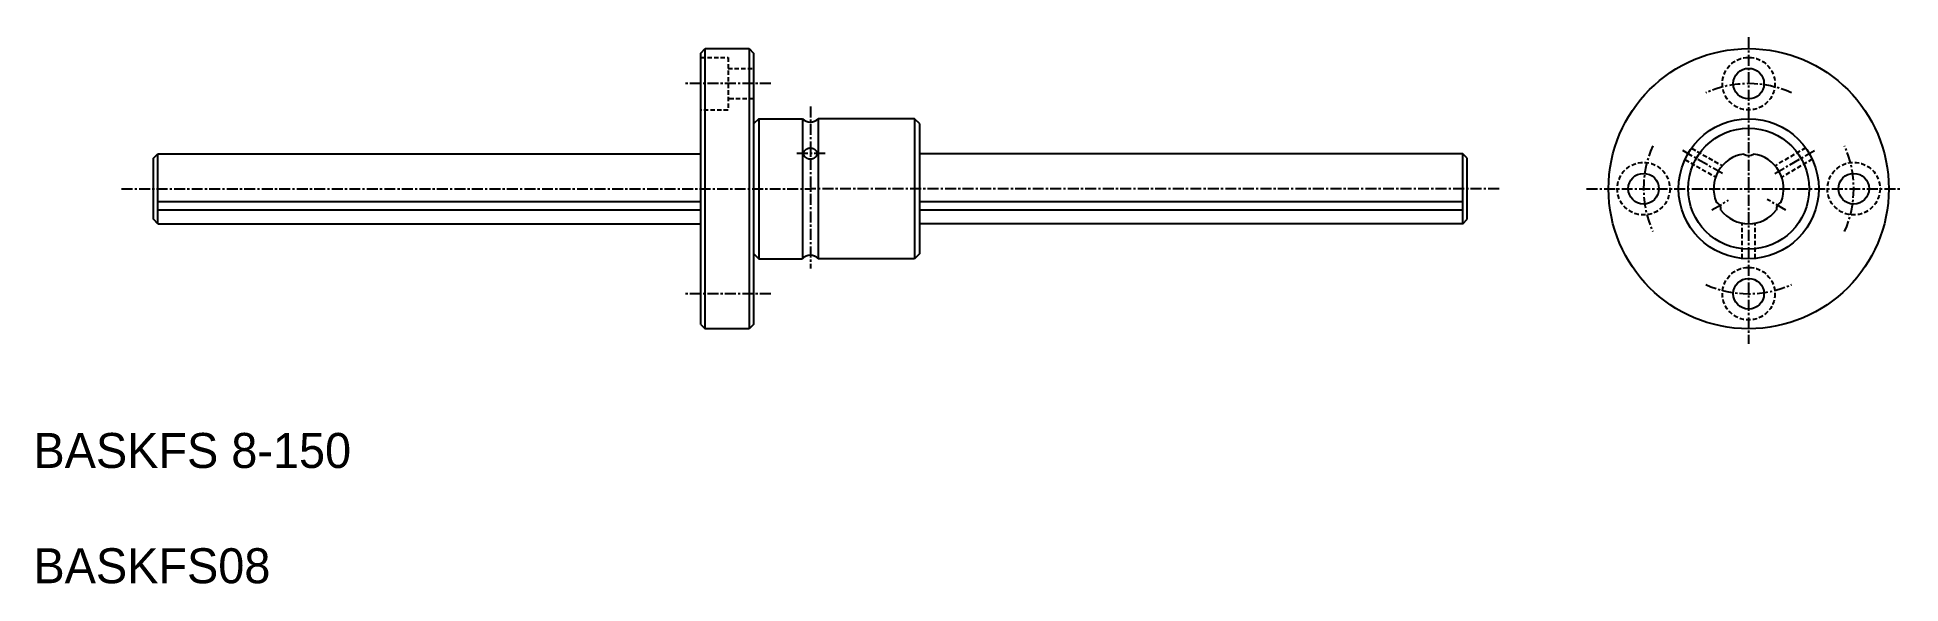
# Model space of a CAD drawing. Extents: x 56 to 269, y 64 to 126.
import ezdxf

# ---------------------------------------------------------------- set-up
doc = ezdxf.new("R2010")
doc.units = 0
doc.linetypes.add('CENTER', pattern=[2, 1.25, -0.25, 0.25, -0.25])
doc.linetypes.add('DASHED', pattern=[0.75, 0.5, -0.25])
doc.layers.get('0').update_dxf_attribs({"linetype": 'CONTINUOUS'})
doc.layers.add('CENTER', color=1, linetype='CENTER')

msp = doc.modelspace()

# ---------------------------------------------------------------- linework, layer by layer
at = {"color": 7, "linetype": 'CONTINUOUS'}
for p, q in [((131.86, 124.23), (132.36, 124.73)), ((131.86, 93.23), (131.86, 124.23)), ((132.36, 92.73), (132.36, 124.73)), ((132.36, 124.73), (137.36, 124.73)), ((137.36, 124.73), (137.36, 92.73)), ((137.36, 124.73), (137.86, 124.23)), ((137.86, 124.23), (137.86, 93.23)), ((138.46, 116.73), (137.86, 116.13)), ((138.46, 116.73), (138.46, 100.73)), ((138.46, 116.73), (143.46, 116.73)), ((143.46, 116.73), (143.46, 100.73)), ((145.26, 116.73), (145.26, 100.73)), ((156.26, 116.73), (145.26, 116.73)), ((156.86, 116.13), (156.26, 116.73)), ((156.26, 116.73), (156.26, 100.73)), ((156.86, 101.33), (156.86, 116.13)), ((143.61, 112.8), (143.62, 112.83)), ((143.61, 112.77), (143.61, 112.8)), ((143.62, 112.83), (143.63, 112.86)), ((143.63, 112.9), (143.64, 112.93)), ((143.63, 112.86), (143.63, 112.9)), ((143.64, 112.93), (143.65, 112.96)), ((143.65, 112.96), (143.67, 112.99)), ((143.67, 112.99), (143.68, 113.02)), ((143.68, 113.02), (143.7, 113.04)), ((143.7, 113.04), (143.72, 113.07)), ((143.72, 113.07), (143.74, 113.1)), ((143.74, 113.1), (143.76, 113.12)), ((143.76, 113.12), (143.78, 113.15)), ((143.78, 113.15), (143.8, 113.17)), ((143.8, 113.17), (143.83, 113.2)), ((143.83, 113.2), (143.86, 113.22)), ((143.86, 113.22), (143.88, 113.24)), ((143.88, 113.24), (143.91, 113.26)), ((143.91, 113.26), (143.94, 113.28)), ((143.94, 113.28), (143.98, 113.29)), ((143.98, 113.29), (144.01, 113.31)), ((144.01, 113.31), (144.04, 113.32)), ((144.04, 113.32), (144.07, 113.34)), ((144.07, 113.34), (144.11, 113.35)), ((144.11, 113.35), (144.14, 113.36)), ((144.14, 113.36), (144.18, 113.37)), ((144.18, 113.37), (144.21, 113.37)), ((144.21, 113.37), (144.25, 113.38)), ((144.25, 113.38), (144.29, 113.38)), ((144.29, 113.38), (144.32, 113.39)), ((144.32, 113.39), (144.36, 113.39)), ((144.36, 113.39), (144.4, 113.39)), ((144.4, 113.39), (144.43, 113.38)), ((144.43, 113.38), (144.47, 113.38)), ((144.47, 113.38), (144.51, 113.37)), ((144.51, 113.37), (144.54, 113.37)), ((144.54, 113.37), (144.58, 113.36)), ((144.58, 113.36), (144.61, 113.35)), ((144.61, 113.35), (144.65, 113.34)), ((144.65, 113.34), (144.68, 113.32)), ((144.68, 113.32), (144.71, 113.31)), ((144.71, 113.31), (144.75, 113.29)), ((144.75, 113.29), (144.78, 113.28)), ((144.78, 113.28), (144.81, 113.26)), ((144.81, 113.26), (144.84, 113.24)), ((144.84, 113.24), (144.86, 113.22)), ((144.86, 113.22), (144.89, 113.2)), ((144.89, 113.2), (144.92, 113.17)), ((144.92, 113.17), (144.94, 113.15)), ((144.94, 113.15), (144.96, 113.12)), ((144.96, 113.12), (144.98, 113.1)), ((144.98, 113.1), (145, 113.07)), ((145, 113.07), (145.02, 113.04)), ((145.02, 113.04), (145.04, 113.02)), ((145.04, 113.02), (145.05, 112.99)), ((145.05, 112.99), (145.07, 112.96)), ((145.07, 112.96), (145.08, 112.93)), ((145.08, 112.93), (145.09, 112.9)), ((145.09, 112.9), (145.1, 112.86)), ((145.1, 112.86), (145.1, 112.83)), ((145.1, 112.83), (145.11, 112.8)), ((145.11, 112.8), (145.11, 112.77)), ((69.36, 112.23), (69.86, 112.73)), ((69.36, 105.23), (69.36, 112.23)), ((69.86, 104.73), (69.86, 112.73)), ((69.86, 112.73), (131.86, 112.73)), ((143.61, 112.74), (143.61, 112.77)), ((143.61, 112.71), (143.61, 112.74)), ((143.61, 112.67), (143.61, 112.71)), ((143.62, 112.64), (143.61, 112.67)), ((143.63, 112.61), (143.62, 112.64)), ((143.63, 112.58), (143.63, 112.61)), ((143.64, 112.55), (143.63, 112.58)), ((143.65, 112.52), (143.64, 112.55)), ((143.67, 112.49), (143.65, 112.52)), ((143.68, 112.46), (143.67, 112.49)), ((143.7, 112.43), (143.68, 112.46)), ((143.72, 112.4), (143.7, 112.43)), ((143.74, 112.38), (143.72, 112.4)), ((143.76, 112.35), (143.74, 112.38)), ((143.78, 112.33), (143.76, 112.35)), ((143.8, 112.3), (143.78, 112.33)), ((143.83, 112.28), (143.8, 112.3)), ((143.86, 112.26), (143.83, 112.28)), ((143.88, 112.24), (143.86, 112.26)), ((143.91, 112.22), (143.88, 112.24)), ((143.94, 112.2), (143.91, 112.22)), ((143.98, 112.18), (143.94, 112.2)), ((144.01, 112.17), (143.98, 112.18)), ((144.04, 112.15), (144.01, 112.17)), ((144.07, 112.14), (144.04, 112.15)), ((144.11, 112.13), (144.07, 112.14)), ((144.14, 112.12), (144.11, 112.13)), ((144.18, 112.11), (144.14, 112.12)), ((144.21, 112.1), (144.18, 112.11)), ((144.25, 112.1), (144.21, 112.1)), ((144.29, 112.09), (144.25, 112.1)), ((144.32, 112.09), (144.29, 112.09)), ((144.36, 112.09), (144.32, 112.09)), ((144.4, 112.09), (144.36, 112.09)), ((144.43, 112.09), (144.4, 112.09)), ((144.47, 112.1), (144.43, 112.09)), ((144.51, 112.1), (144.47, 112.1)), ((144.54, 112.11), (144.51, 112.1)), ((144.58, 112.12), (144.54, 112.11)), ((144.61, 112.13), (144.58, 112.12)), ((144.65, 112.14), (144.61, 112.13)), ((144.68, 112.15), (144.65, 112.14)), ((144.71, 112.17), (144.68, 112.15)), ((144.75, 112.18), (144.71, 112.17)), ((144.78, 112.2), (144.75, 112.18)), ((144.81, 112.22), (144.78, 112.2)), ((144.84, 112.24), (144.81, 112.22)), ((144.86, 112.26), (144.84, 112.24)), ((144.89, 112.28), (144.86, 112.26)), ((144.92, 112.3), (144.89, 112.28)), ((144.94, 112.33), (144.92, 112.3)), ((144.96, 112.35), (144.94, 112.33)), ((144.98, 112.38), (144.96, 112.35)), ((145, 112.4), (144.98, 112.38)), ((145.02, 112.43), (145, 112.4)), ((145.04, 112.46), (145.02, 112.43)), ((145.05, 112.49), (145.04, 112.46)), ((145.07, 112.52), (145.05, 112.49)), ((145.08, 112.55), (145.07, 112.52)), ((145.09, 112.58), (145.08, 112.55)), ((145.1, 112.61), (145.09, 112.58)), ((145.11, 112.67), (145.1, 112.64)), ((145.1, 112.64), (145.1, 112.61)), ((145.11, 112.77), (145.11, 112.74)), ((145.11, 112.74), (145.11, 112.71)), ((145.11, 112.71), (145.11, 112.67)), ((218.86, 112.73), (156.86, 112.73)), ((218.86, 104.73), (218.86, 112.73)), ((219.36, 112.23), (218.86, 112.73)), ((219.36, 105.23), (219.36, 112.23)), ((131.86, 107.22), (69.86, 107.22)), ((218.86, 107.22), (156.86, 107.22)), ((69.86, 104.73), (69.36, 105.23)), ((131.86, 106.28), (69.86, 106.28)), ((69.86, 104.73), (131.86, 104.73)), ((218.86, 106.28), (156.86, 106.28)), ((218.86, 104.73), (156.86, 104.73)), ((218.86, 104.73), (219.36, 105.23)), ((137.86, 101.33), (138.46, 100.73)), ((138.46, 100.73), (143.46, 100.73)), ((156.26, 100.73), (145.26, 100.73)), ((156.86, 101.33), (156.26, 100.73)), ((131.86, 93.23), (132.36, 92.73)), ((137.36, 92.73), (132.36, 92.73)), ((137.86, 93.23), (137.36, 92.73))]:
    msp.add_line(p, q, dxfattribs=at)
at = {"color": 3, "linetype": 'DASHED'}
for p, q in [((131.86, 123.72), (134.96, 123.72)), ((134.96, 123.72), (134.96, 117.72)), ((134.96, 122.48), (137.86, 122.48)), ((134.96, 117.72), (131.86, 117.72)), ((137.86, 118.98), (134.96, 118.98)), ((244.98, 113.36), (248.47, 111.35)), ((258.01, 113.39), (254.52, 111.36)), ((244.23, 112.06), (247.72, 110.05)), ((258.76, 112.09), (255.27, 110.06)), ((250.75, 100.77), (250.75, 104.8)), ((252.25, 100.77), (252.25, 104.8))]:
    msp.add_line(p, q, dxfattribs=at)
at = {"color": 7, "linetype": 'CONTINUOUS'}
for centre, radius in [((251.5, 108.73), 16), ((251.5, 120.73), 1.75), ((251.5, 108.73), 8), ((251.5, 108.73), 6.91), ((239.5, 108.73), 1.75), ((263.5, 108.73), 1.75), ((251.5, 96.73), 1.75)]:
    msp.add_circle(centre, radius, dxfattribs=at)
at = {"color": 3, "linetype": 'DASHED'}
for centre in [(251.5, 120.73), (239.5, 108.73), (263.5, 108.73), (251.5, 96.73)]:
    msp.add_circle(centre, 3, dxfattribs=at)
at = {"color": 7, "linetype": 'CONTINUOUS'}
for centre, radius, start, end in [((144.36, 117.54), 1.21, 222.075, 317.925), ((251.5, 108.73), 4, 97.8517, 202.1483), ((251.5, 113.53), 1, 236.8771, 303.1229), ((251.5, 108.73), 4, 337.8517, 82.1483), ((247.34, 106.33), 1, 356.8771, 63.1229), ((255.66, 106.33), 1, 116.8771, 183.1229), ((251.5, 108.73), 4, 217.8517, 322.1483), ((144.36, 99.92), 1.21, 42.075, 137.925)]:
    msp.add_arc(centre, radius, start, end, dxfattribs=at)
at = {"layer": 'CENTER', "color": 1, "linetype": 'CENTER'}
for p, q in [((251.5, 126.03), (251.5, 91)), ((139.86, 120.73), (129.86, 120.73)), ((144.36, 118.13), (144.36, 99.63)), ((248.52, 110.45), (243.82, 113.17)), ((254.48, 110.46), (259.17, 113.19)), ((146.06, 112.74), (142.76, 112.74)), ((65.72, 108.73), (144.36, 108.73)), ((223, 108.73), (144.36, 108.73)), ((233, 108.73), (268.86, 108.73)), ((247.3, 106.3), (249.21, 107.41)), ((255.73, 106.29), (253.62, 107.51)), ((139.86, 96.73), (129.86, 96.73))]:
    msp.add_line(p, q, dxfattribs=at)
for start, end in [(65.9506, 114.0494), (155.9506, 204.0494), (335.9506, 24.0494), (245.9506, 294.0494)]:
    msp.add_arc((251.5, 108.73), 12, start, end, dxfattribs=at)

# ---------------------------------------------------------------- texts
at = {"color": 7, "linetype": 'CONTINUOUS'}
for s, p in [('BASKFS 8-150', (55.65, 76.82)), ('BASKFS08', (55.65, 63.65))]:
    msp.add_text(s, height=4, dxfattribs=at).set_placement(p)

doc.saveas('drawing.dxf')
